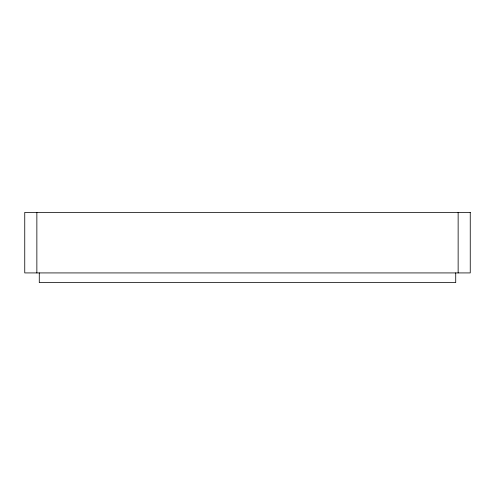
<?xml version="1.0" encoding="UTF-8"?>
<svg xmlns="http://www.w3.org/2000/svg" width="495" height="495" viewBox="0 0 495 495"><rect width="100%" height="100%" fill="white"/><g stroke="black" fill="none" stroke-linecap="round" stroke-linejoin="round"><path stroke-width="0.74" d="M458.141 212.392L458.141 272.924M455.722 272.924L455.722 282.608L39.278 282.608L39.278 272.924M36.859 212.392L36.859 272.924M470.25 212.392L24.75 212.392L24.75 272.924L470.25 272.924L470.25 212.392"/></g></svg>
